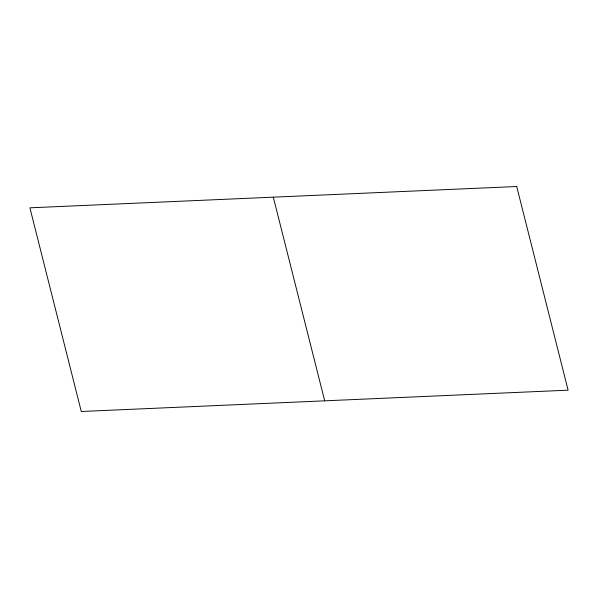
<?xml version="1.0" encoding="UTF-8"?>
<svg xmlns="http://www.w3.org/2000/svg" width="598" height="598" viewBox="0 0 598 598"><rect width="100%" height="100%" fill="white"/><g stroke="black" fill="none" stroke-linecap="round" stroke-linejoin="round"><path stroke-width="0.9" d="M273.308 197.168L324.692 400.832M516.717 186.516L29.9 207.82L81.283 411.484L568.1 390.18L516.717 186.516"/></g></svg>
